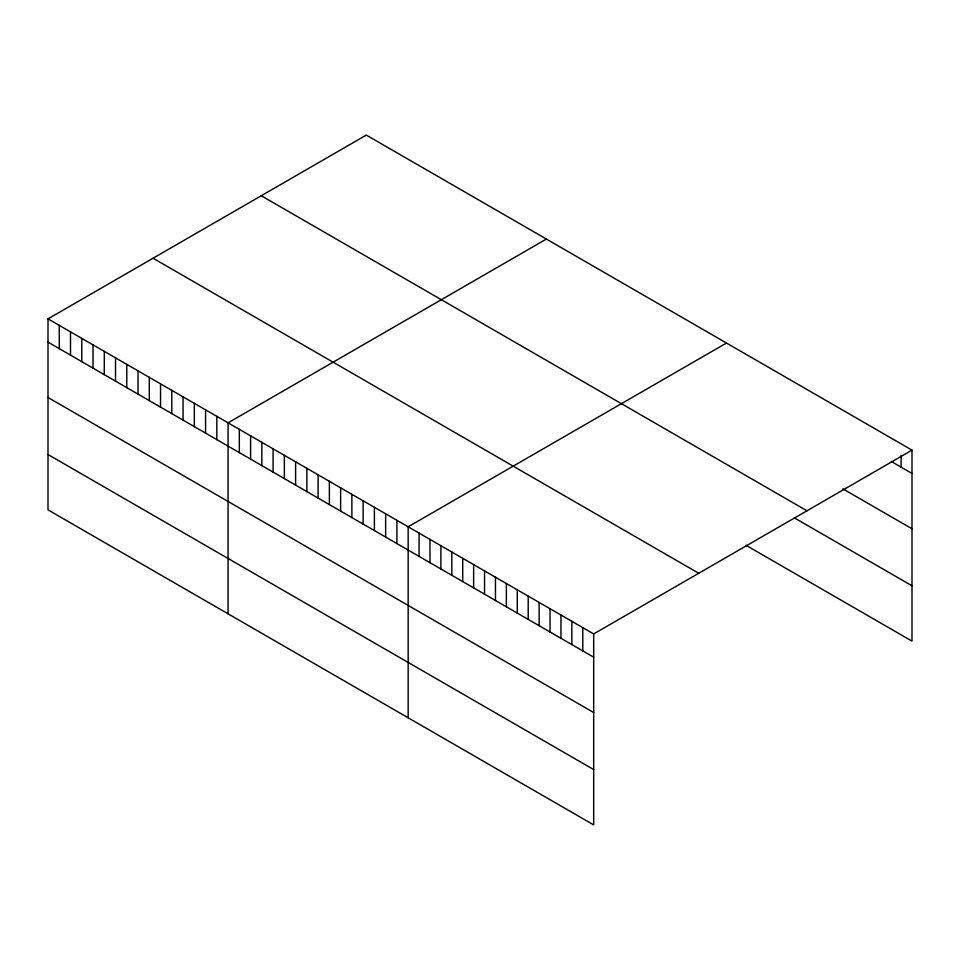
<?xml version="1.0" encoding="UTF-8"?>
<svg xmlns="http://www.w3.org/2000/svg" width="960" height="960" viewBox="0 0 960 960"><rect width="100%" height="100%" fill="white"/><g stroke="black" fill="none" stroke-linecap="round" stroke-linejoin="round"><path stroke-width="1.44" d="M48 318.876L593.688 633.924L593.688 824.904L48 509.856L48 318.876L366.312 135.096L912 450.144L912 641.124L745.872 545.208M546.384 239.064L228.072 422.832L228.072 613.824M726.468 343.032L408.156 526.8L408.156 717.792M593.688 633.924L912 450.144M891.384 461.52L912 473.424M842.88 488.856L912 528.768M261.264 195.744L806.952 510.792M794.376 517.872L912 585.78M153.048 258.228L698.736 573.276M48 342.144L593.688 657.192M48 397.488L593.688 712.536M48 454.512L593.688 769.56M901.092 455.484L901.092 467.124M582.78 627.624L582.78 650.892M571.86 621.324L571.86 644.592M560.952 615.024L560.952 638.292M550.032 608.712L550.032 631.992M539.124 602.412L539.124 625.692M528.204 596.112L528.204 619.392M517.296 589.812L517.296 613.092M506.376 583.512L506.376 606.78M495.468 577.212L495.468 600.48M484.548 570.912L484.548 594.18M473.64 564.612L473.64 587.88M462.72 558.312L462.72 581.58M451.812 552.012L451.812 575.28M440.892 545.712L440.892 568.98M429.984 539.412L429.984 562.68M419.064 533.1L419.064 556.38M396.9 520.308L396.9 543.576M385.644 513.804L385.644 537.084M374.388 507.312L374.388 530.58M363.132 500.808L363.132 524.088M351.876 494.316L351.876 517.584M340.632 487.812L340.632 511.092M329.376 481.32L329.376 504.588M318.12 474.816L318.12 498.096M306.864 468.324L306.864 491.592M295.608 461.82L295.608 485.1M284.352 455.328L284.352 478.596M273.096 448.824L273.096 472.104M261.84 442.332L261.84 465.6M250.584 435.828L250.584 459.108M239.328 429.336L239.328 452.604M216.828 416.34L216.828 439.608M205.572 409.848L205.572 433.116M194.316 403.344L194.316 426.612M183.06 396.852L183.06 420.12M171.804 390.348L171.804 413.616M160.548 383.856L160.548 407.124M149.292 377.352L149.292 400.62M138.036 370.86L138.036 394.128M126.78 364.356L126.78 387.624M115.524 357.864L115.524 381.132M104.28 351.36L104.28 374.628M93.024 344.868L93.024 368.136M81.768 338.364L81.768 361.632M70.512 331.872L70.512 355.14M59.256 325.368L59.256 348.636"/></g></svg>
